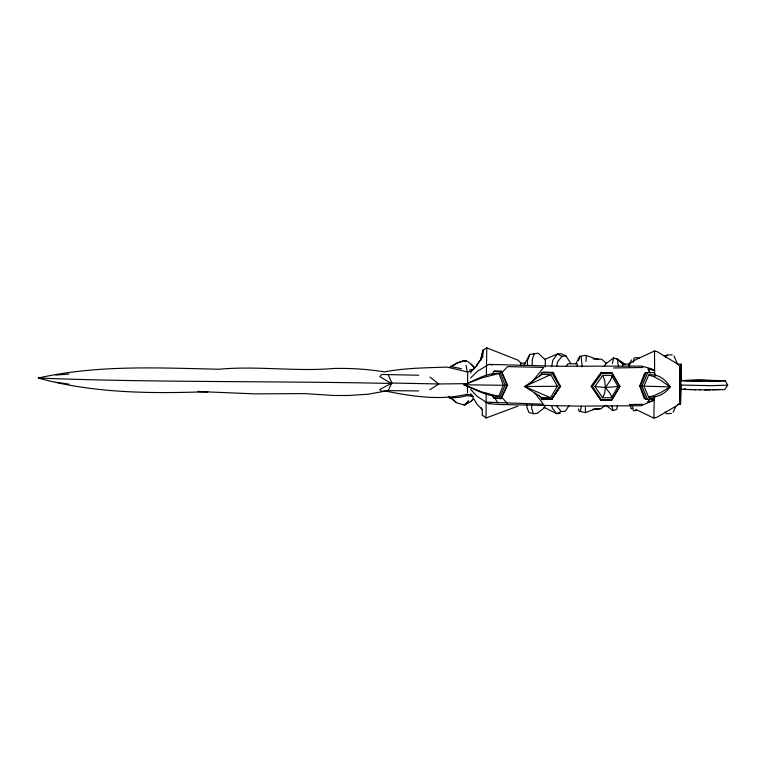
<?xml version="1.0" encoding="UTF-8"?>
<svg xmlns="http://www.w3.org/2000/svg" width="766" height="766" viewBox="0 0 766 766"><rect width="100%" height="100%" fill="white"/><g stroke="black" fill="none" stroke-linecap="round" stroke-linejoin="round"><path stroke-width="1.15" d="M467.471 392.671L467.49 385.671M629.518 366.971L629.518 364.166L631.557 362.318L636.24 359.436L654.518 350.972L657.333 351.757L677.517 363.984L680.131 366.55L679.748 403.069L677.077 405.568L656.644 417.413L653.81 418.14L635.723 409.322M679.748 403.069L680.131 366.55M677.364 404.448L680.505 404.467L681.127 364.166L677.517 364.147L673.984 355.951M681.127 364.166L681.012 380.769L705.074 381.324M486.161 393.111L486.046 418.006L517.739 406.191M449.652 398.176L449.067 396.596L449.652 398.176L461.036 397.085L466.954 395.601L466.963 394.27L471.799 394.95M486.324 376.058L486.793 347.86L518.228 360.279L520.765 363.113L525.294 363.151M527.448 365.219L527.496 360.518L529.746 354.486L538.058 353.183L545.306 359.752L545.315 366.904M680.878 388.247L680.505 404.467M526.884 404.841L526.845 407.091L528.923 412.558L533.442 413.688L537.215 413.372L544.636 407.569L544.77 405.319M629.441 366.512L629.518 364.166M520.688 365.459L520.765 363.113M695.633 389.693L680.859 389.339L680.955 385.059L711.317 385.671L727.7 385.174L725.297 380.894L724.588 380.731L699.214 380.022L681.022 380.539M531.661 404.515L531.556 408.029L533.442 413.688M467.7 372.314L467.509 383.632L438.822 383.967L389.894 382.99M482.752 357.645L483.04 350.196L486.793 347.86M470.784 373.128L470.851 371.433L476.94 365.631M586.028 361.542L586.296 355.654M450.379 367.278L450.456 366.464L457.015 363.065L464.761 360.47M577.162 366.062L577.363 363.984L570.814 363.668L567.845 363.879L566.189 366.359M654.241 396.845L653.877 417.729M611.402 397.755L611.555 396.415L609.985 393.303L605.389 387.462L604.757 380.836L602.775 375.369L594.914 386.552L602.555 397.745L611.402 397.755L617.98 386.571L611.613 375.378L602.775 375.369M486.123 417.508L486.046 418.006L482.417 415.162M654.518 350.972L654.652 376.288M556.71 366.426L557.514 361.973L561.976 356.295L566.131 356.018L570.814 363.668M481.211 360.077L482.963 350.675L480.799 359.714L476.883 365.066M464.33 404.994L468.572 400.877L465.268 404.697C462.702 405.386 466.896 404.438 464.426 404.477M617.396 405.702L616.659 409.513L612.79 410.586L606.04 405.358M633.31 362.318L634.171 357.933L637.188 357.617L639.409 358.344M604.374 405.846L601.071 408.623L594.349 409.226L585.502 412.654L580.369 411.505L581.394 406.325M464.33 404.975L463.564 404.64M551.587 366.598L552.908 360.116L557.457 353.959L561.028 353.633L566.131 356.018M612.398 363.438L613.777 357.741L605.762 363.802L604.355 366.33M483.04 350.196L480.627 359.58L476.892 364.626M622.432 366.349L623.074 364.271L617.367 359.12L613.528 358.028M578.541 360.432L579.795 356.382L585.741 355.3L595.058 358.593L601.77 359.311L606.605 363.563L605.762 363.802M534.285 353.509L532.236 359.761L532.236 365.238M523.791 365.478L529.746 354.486M650.774 398.636L654.126 399.038L654.911 396.817M654.126 399.038L645.786 399.316L644.244 398.531L639.715 386.102L644.484 373.301L646.044 372.621L654.375 372.649L655.495 375.915M498.81 396.386L503.281 385.288L499.03 373.482C486.439 372.602 475.303 380.453 464.005 384.771C475.198 389.521 486.333 396.108 498.81 396.386L482.302 392.096L464.005 384.771L482.446 377.753L499.03 373.482M418.571 390.928L388.151 390.622L368.12 394.212L348.54 395.495L333.622 395.486L304.629 393.59L254.762 393.877L197.906 391.493L207.806 391.694C151.151 393.705 93.232 393.389 38.3 378.04C97.454 364.635 158.725 367.948 218.952 369.222C257.252 365.698 295.58 371.778 333.88 368.465C350.799 368.082 367.709 369.183 384.408 371.893C404.85 367.929 425.733 367.891 446.463 367.096L449.939 367.699L450.456 366.464L461.4 368.695M646.044 372.621L640.405 386.141L645.786 399.316M492.49 395.773L493.428 397.851L499.633 398.148L505.062 385.174L499.882 371.759L493.687 371.453L492.212 374.44M647.414 399.21L641.985 386.179L647.672 372.822M643.967 386.15L648.716 375.062C657.735 373.368 665.711 379.467 670.078 386.887C665.29 394.011 657.017 397.851 648.505 396.98L643.967 386.15L670.078 386.887L660.752 380.309L653.618 376.537L648.716 375.062M673.19 412.242L675.803 406.373M470.592 389.339L477.007 396.233L488.459 403.663L498.848 404.486L579.46 406.152L641.161 405.702L653.886 400.254L647.825 402.361L649.252 399.201M493.428 397.851L501.041 398.722L507.657 385.126L501.309 371.165L494.759 370.859L493.687 371.453M647.825 402.361L649.922 398.358M575.841 363.726L579.795 356.382L581.135 356.726L582.208 366.818M611.871 399.756L601.492 399.728L600.86 400.264L591.199 386.504L601.118 372.716L611.852 372.736L619.876 386.504L611.584 400.283L600.86 400.264L595.153 391.464M680.888 388.745L680.859 389.339M727.7 385.174L724.636 389.607L704.394 389.808M550.505 397.698L557.351 386.275L550.725 374.593L542.012 374.402L524.662 386.552L541.792 397.516L550.505 397.698L524.662 386.552L550.725 374.593M539.254 376.47L541.955 372.755L543.362 372.094L553.081 372.381L560.377 386.265L554.412 394.95M619.876 386.504L611.584 400.283L610.904 399.699M551.625 399.345L559.601 386.303L560.377 386.265L552.095 399.249L541.706 399.143L539.072 395.323M665.644 357.703L667.272 355.089L672.146 354.754M569.033 405.607L565.356 411.275L561.2 411.553L556.623 413.678L543.927 407.263L544.636 407.569M624.865 364.041L616.956 358.823L623.074 364.271L628.953 364.041L631.73 359.829M541.706 399.143L543.104 399.651L551.798 398.674L560.377 386.265M551.798 398.674L552.095 399.249L542.213 399.191L551.798 398.674L553.1 396.817M601.741 373.339L601.118 372.716L591.199 386.504L592.31 386.533L601.741 373.339L612.13 373.368L619.761 386.562M602.555 397.745L604.642 393.264L605.389 387.462L610.109 380.894L611.737 377.178L611.613 375.378M532.102 381.956L543.726 367.421L507.58 366.598L502.276 372.295M613.039 410.289L611.804 405.587M470.966 401.346L473.426 398.799L470.985 401.394L465.268 404.697M470.697 377.954L477.247 371.366L488.88 364.396L558.041 366.234L641.535 366.1L651.866 368.896L654.174 370.543L648.17 368.944L648.936 371.156M474.307 367.891L476.854 365.564M452.342 366.387L456.996 363.055L463.976 360.633C468.466 360.566 471.799 364.855 474.642 367.977M429.85 389.712L438.822 383.967L429.975 377.111M670.078 386.887L660.627 392.652L653.436 395.859L648.505 396.98M499.882 371.759L501.309 371.165L506.939 385.174L501.041 398.722L499.633 398.148M617.98 386.571L605.389 387.462L594.914 386.552M631.979 408.565L631.04 408.853L630.696 405.386M449.939 367.699L467.174 371.931L472 371.012M466.963 394.27C440.172 400.723 411.974 396.405 385.355 391.024M663.998 355.903L667.272 355.089M725.297 380.894L710.484 381.344L684.076 380.597L699.827 380.204L720.49 380.894L708.751 381.248M720.48 389.454L712.619 389.798M541.955 372.755L551.874 372.956L553.081 372.381L556.825 381.018M488.459 403.663L490.68 403.242M598.026 408.9L592.511 409.513L601.071 408.623M636.441 410.461L633.434 410.777L632.687 406.784M469.539 369.825L473.915 369.432M560.195 413.353L556.623 413.678L552.238 408L551.817 405.674M55.784 375.081L69.045 374.028M671.322 413.41L666.449 413.745L665.233 411.907M507.657 385.126L505.062 385.174M685.704 388.898L683.923 389.166L684.498 389.262M642.731 367.489L613.509 367.977M629.393 404.563L642.377 404.266M557.351 386.275L524.662 386.552M466.274 384.743L464.005 384.771L503.281 385.288M388.305 374.928L391.847 382.952L388.151 390.622L381.506 391.311L379.773 389.482L391.244 383.469L379.898 376.642L381.669 374.469L418.715 375.225M710.427 389.913L699.406 389.846M693.958 389.76L699.952 389.76M40.646 378.078L38.3 378.04C155.91 382.713 273.606 380.817 391.244 383.469L388.994 383.335M641.985 386.179L639.715 386.102M486.084 402.15L543.381 404.199L534.869 393.035M600.908 372.898L611.852 372.736L612.13 373.368M689.467 389.521L691.698 389.597M463.985 360.595L464.857 360.853M472.823 396.424L466.954 395.601M593.219 358.89L598.725 359.589M55.717 382.234L68.95 384.101M652.728 372.4L654.375 372.649M488.88 364.396L492.203 364.989M580.369 411.505L579.029 411.16L578.454 408.843M463.545 404.764L456.622 402.801L451.27 398.406M545.306 359.752L544.597 359.455L557.457 353.959L561.976 356.295M628.953 364.041L629.48 366.368M470.63 394.634L473.043 396.453M451.145 398.282L456.076 402.294M482.341 415.641L482.254 409.561L477.189 404.419L470.583 393.647M502.036 397.525L507.226 403.376M471.339 364.262L474.633 368.025M556.892 406.296L561.2 411.553M592.31 386.533L601.492 399.728M592.712 387.673L593.928 389.568M481.019 407.56L482.254 409.561M494.798 398.004L497.852 402.973M551.874 372.956L559.601 386.303M648.17 368.944L650.162 373.128M466.111 365.219L467.174 371.931M617.367 359.12L618.44 366.627M585.387 407.253L585.502 412.654M466.006 360.671L464.847 360.968L466.006 360.671"/></g></svg>
